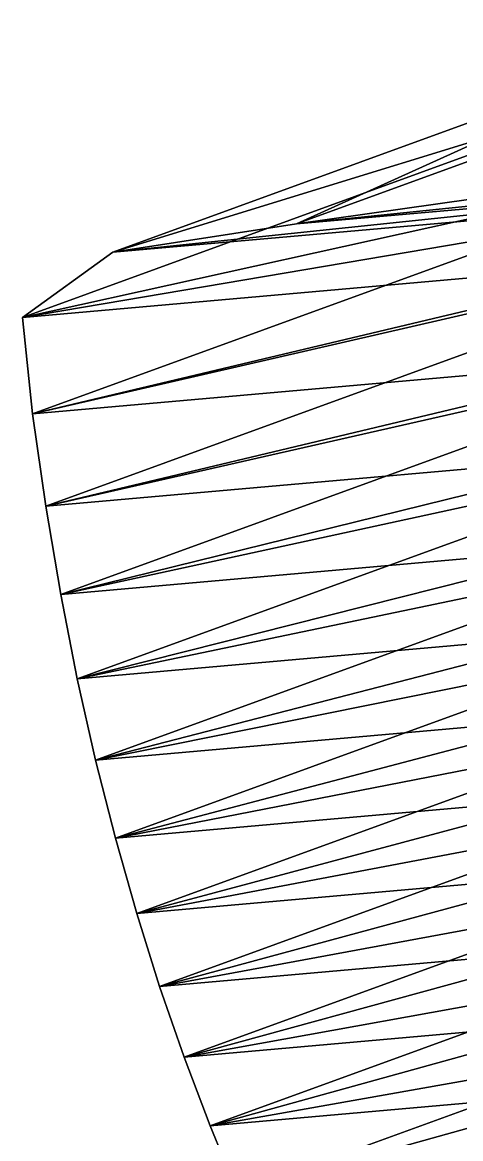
# Model space of a CAD drawing. Extents: x -232 to 179, y -162 to 161.
# Drawn here: x -231.9 to -200.4, y 19.5 to 99.6 of the extents above; entities that cross this region are included whole.
import ezdxf

# ---------------------------------------------------------------- set-up
doc = ezdxf.new("R2010")
doc.units = 0
doc.header["$MEASUREMENT"] = 0

msp = doc.modelspace()

# ---------------------------------------------------------------- linework, layer by layer
for points in [[(-181.01704, 99.241974, -851.1134), (-212.20045, 85.125374, -839.7651), (-172.44727, 99.59246999999999, -853.424), (-172.44716, 99.59257, -853.4239)], [(-199.52457, 86.93721, -843.2738), (-172.44727, 99.59246999999999, -853.424), (-212.20045, 85.125374, -839.7651), (-212.20035, 85.12546999999999, -839.76495)], [(-184.18015, 95.77831, -843.8935), (-225.35995, 83.10457, -835.8775), (-181.01704, 99.241974, -851.1134), (-181.01694, 99.24207, -851.1133)], [(-212.20045, 85.125374, -839.7651), (-181.01704, 99.241974, -851.1134), (-225.35995, 83.10457, -835.8775), (-225.35985, 83.10467, -835.8774)], [(-181.65913, 89.50519, -832.3973), (-231.86182, 78.42586, -827.5104), (-184.18015, 95.77831, -843.8935), (-184.18004, 95.77841, -843.8934)], [(-225.35995, 83.10457, -835.8775), (-184.18015, 95.77831, -843.8935), (-231.86182, 78.42586, -827.5104), (-231.86171, 78.42596, -827.51025)], [(-212.20045, 85.1254, -839.7651), (-164.30046, 90.05533, -860.99603), (-199.52457, 86.937225, -843.2738), (-199.52446, 86.937325, -843.2737)], [(-164.30046, 90.05533, -860.99603), (-212.20045, 85.1254, -839.7651), (-172.61273, 88.62977, -859.6827400000001), (-172.61263, 88.62987, -859.6826)], [(-231.86182, 78.42586, -827.5104), (-181.65913, 89.50519, -832.3973), (-231.13582, 71.49948, -815.3974), (-231.13571, 71.49958000000001, -815.3973)], [(-179.06941, 83.47594000000001, -821.37994), (-231.13582, 71.49948, -815.3974), (-181.65913, 89.50519, -832.3973), (-181.65903, 89.50529, -832.39716)], [(-225.35995, 83.10459, -835.8775), (-172.61273, 88.62977, -859.6827400000001), (-212.20045, 85.1254, -839.7651), (-212.20035, 85.125496, -839.76495)], [(-172.61273, 88.62977, -859.6827400000001), (-225.35995, 83.10459, -835.8775), (-181.20161, 87.013565, -858.0948), (-181.2015, 87.013664, -858.09467)], [(-231.86182, 78.42588, -827.5104), (-181.20161, 87.013565, -858.0948), (-225.35995, 83.10459, -835.8775), (-225.35985, 83.10469, -835.8774)], [(-181.20161, 87.013565, -858.0948), (-231.86182, 78.42588, -827.5104), (-184.3786, 82.62918, -851.4005), (-184.3785, 82.62928000000001, -851.4004)], [(-231.13582, 71.49948, -815.3974), (-179.06941, 83.47594000000001, -821.37994), (-230.1854, 64.87366, -803.81683), (-230.18529, 64.87376, -803.8167)], [(-176.48105, 77.69939000000001, -810.8449), (-230.1854, 64.87366, -803.81683), (-179.06941, 83.47594000000001, -821.37994), (-179.0693, 83.476036, -821.3798)], [(-231.13582, 71.499504, -815.3974), (-184.3786, 82.62918, -851.4005), (-231.86182, 78.42588, -827.5104), (-231.86171, 78.42598000000001, -827.51025)], [(-184.3786, 82.62918, -851.4005), (-231.13582, 71.499504, -815.3974), (-181.86508, 75.86104, -840.1869), (-181.86497, 75.86114, -840.1867699999999)], [(-230.1854, 64.87366, -803.81683), (-176.48105, 77.69939000000001, -810.8449), (-229.11238, 58.54564, -792.7611), (-229.11227, 58.54574, -792.7610000000001)], [(-173.88763, 72.14839, -800.7415), (-229.11238, 58.54564, -792.7611), (-176.48105, 77.69939000000001, -810.8449), (-176.48094, 77.699486, -810.8448)], [(-230.1854, 64.87368000000001, -803.8168), (-181.86508, 75.86104, -840.1869), (-231.13582, 71.499504, -815.3974), (-231.13571, 71.4996, -815.3973)], [(-181.86508, 75.86104, -840.1869), (-230.1854, 64.87368000000001, -803.8168), (-179.28217, 69.37971999999999, -829.4276), (-179.28206, 69.37982, -829.4275)], [(-229.11238, 58.54564, -792.7611), (-173.88763, 72.14839, -800.7415), (-227.92046, 52.48461500000001, -782.17615), (-227.92035, 52.484715, -782.176)], [(-171.28336, 66.7992, -791.0256), (-227.92046, 52.48461500000001, -782.17615), (-173.88763, 72.14839, -800.7415), (-173.88753, 72.14849, -800.7414)], [(-229.11238, 58.545662, -792.7611), (-179.28217, 69.37971999999999, -829.4276), (-230.1854, 64.87368000000001, -803.8168), (-230.18529, 64.87378000000001, -803.81665)], [(-179.28217, 69.37971999999999, -829.4276), (-229.11238, 58.545662, -792.7611), (-176.7001, 63.185287, -819.1311599999999), (-176.7, 63.185387, -819.13104)], [(-227.92046, 52.48461500000001, -782.17615), (-171.28336, 66.7992, -791.0256), (-226.61255, 46.66365, -772.01483), (-226.61244, 46.66375, -772.0147)], [(-168.66295, 61.631004, -781.6583), (-226.61255, 46.66365, -772.01483), (-171.28336, 66.7992, -791.0256), (-171.28325, 66.7993, -791.02545)], [(-227.92046, 52.48464, -782.17615), (-176.7001, 63.185287, -819.1311599999999), (-229.11238, 58.545662, -792.7611), (-229.11227, 58.54575999999999, -792.7610000000001)], [(-176.7001, 63.185287, -819.1311599999999), (-227.92046, 52.48464, -782.17615), (-174.11255, 57.24781, -809.2484), (-174.11244, 57.24791, -809.2483)], [(-226.61255, 46.66365, -772.01483), (-168.66295, 61.631004, -781.6583), (-225.19089, 41.059196, -762.2357), (-225.19078, 41.059296, -762.2356)], [(-166.02164, 56.62548, -772.6058), (-225.19089, 41.059196, -762.2357), (-168.66295, 61.631004, -781.6583), (-168.66284, 61.631104, -781.6582)], [(-226.61255, 46.663673, -772.01483), (-174.11255, 57.24781, -809.2484), (-227.92046, 52.48464, -782.17615), (-227.92035, 52.484737, -782.176)], [(-174.11255, 57.24781, -809.2484), (-226.61255, 46.663673, -772.01483), (-171.51366, 51.541126, -799.7366), (-171.51355, 51.541225, -799.73645)], [(-225.19089, 41.059196, -762.2357), (-166.02164, 56.62548, -772.6058), (-223.65732, 35.650543, -752.8025), (-223.65721, 35.650642, -752.80237)], [(-163.35509, 51.76647, -763.83777), (-223.65732, 35.650543, -752.8025), (-166.02164, 56.62548, -772.6058), (-166.02153, 56.62558000000001, -772.60565)], [(-225.19089, 41.05922, -762.2357), (-171.51366, 51.541126, -799.7366), (-226.61255, 46.663673, -772.01483), (-226.61244, 46.663773, -772.0147)], [(-171.51366, 51.541126, -799.7366), (-225.19089, 41.05922, -762.2357), (-168.89822, 46.042343, -790.5581), (-168.89812, 46.042442, -790.558)], [(-223.65732, 35.650543, -752.8025), (-163.35509, 51.76647, -763.83777), (-222.01321, 30.419437, -743.6832), (-222.0131, 30.419537, -743.6831)], [(-160.65923, 47.03955, -755.3276400000001), (-222.01321, 30.419437, -743.6832), (-163.35509, 51.76647, -763.83777), (-163.35498, 51.76657, -763.83765)], [(-222.01321, 30.419437, -743.6832), (-160.65923, 47.03955, -755.3276400000001), (-220.25955, 25.349625, -734.84937), (-220.25945, 25.349724, -734.84924)], [(-157.93025, 42.431805, -747.05145), (-220.25955, 25.349625, -734.84937), (-160.65923, 47.03955, -755.3276400000001), (-160.65912, 47.03965, -755.3275)], [(-223.65732, 35.650566, -752.8025), (-168.89822, 46.042343, -790.5581), (-225.19089, 41.05922, -762.2357), (-225.19078, 41.05932, -762.2356)], [(-168.89822, 46.042343, -790.5581), (-223.65732, 35.650566, -752.8025), (-166.26154, 40.73134, -781.6799), (-166.26143, 40.731438, -781.67975)], [(-220.25955, 25.349625, -734.84937), (-157.93025, 42.431805, -747.05145), (-218.3969, 20.426601, -726.2755), (-218.39679, 20.4267, -726.2754)], [(-155.16461, 37.931717, -738.98785), (-218.3969, 20.426601, -726.2755), (-157.93025, 42.431805, -747.05145), (-157.93015, 42.431904, -747.05133)], [(-222.01321, 30.41946, -743.6832), (-166.26154, 40.73134, -781.6799), (-223.65732, 35.650566, -752.8025), (-223.65721, 35.650665, -752.80237)], [(-166.26154, 40.73134, -781.6799), (-222.01321, 30.41946, -743.6832), (-163.59924, 35.59037, -773.0729), (-163.59914, 35.59047, -773.07275)], [(-218.3969, 20.426601, -726.2755), (-155.16461, 37.931717, -738.98785), (-216.42564, 15.637428, -717.93896), (-216.42554, 15.637528, -717.93884)], [(-152.35889, 33.52883, -731.11755), (-216.42564, 15.637428, -717.93896), (-155.16461, 37.931717, -738.98785), (-155.1645, 37.931816, -738.9877299999999)], [(-220.25955, 25.349655, -734.84937), (-163.59924, 35.59037, -773.0729), (-222.01321, 30.41946, -743.6832), (-222.0131, 30.41956, -743.6831)], [(-163.59924, 35.59037, -773.0729), (-220.25955, 25.349655, -734.84937), (-160.9073, 30.603619, -764.7111), (-160.9072, 30.603718, -764.711)], [(-216.42564, 15.637428, -717.93896), (-152.35889, 33.52883, -731.11755), (-214.34564, 10.970428, -709.8193), (-214.34554, 10.970529, -709.81915)], [(-149.50981, 29.213688, -723.4231), (-214.34564, 10.970428, -709.8193), (-152.35889, 33.52883, -731.11755), (-152.35878, 33.52893, -731.11743)], [(-218.3969, 20.426632, -726.2755), (-160.9073, 30.603619, -764.7111), (-220.25955, 25.349655, -734.84937), (-220.25945, 25.349754, -734.84924)], [(-160.9073, 30.603619, -764.7111), (-218.3969, 20.426632, -726.2755), (-158.18192, 25.756964, -756.5713), (-158.18181, 25.757063, -756.57117)], [(-214.34564, 10.970428, -709.8193), (-149.50981, 29.213688, -723.4231), (-212.15668, 6.415058, -701.8981), (-212.15657, 6.4151583, -701.89795)], [(-146.6141, 24.977646, -715.8886), (-212.15668, 6.415058, -701.8981), (-149.50981, 29.213688, -723.4231), (-149.5097, 29.213787, -723.423)], [(-216.42564, 15.637459, -717.93896), (-158.18192, 25.756964, -756.5713), (-218.3969, 20.426632, -726.2755), (-218.39679, 20.426731, -726.2754)], [(-158.18192, 25.756964, -756.5713), (-216.42564, 15.637459, -717.93896), (-155.41962, 21.037815, -748.63275), (-155.41951, 21.037914, -748.6326)], [(-212.15668, 6.415058, -701.8981), (-146.6141, 24.977646, -715.8886), (-209.85805, 1.9617271, -694.1584), (-209.85794, 1.9618272, -694.1582599999999)], [(-143.66872, 20.812828, -708.49963), (-209.85805, 1.9617271, -694.1584), (-146.6141, 24.977646, -715.8886), (-146.614, 24.977745, -715.8885)], [(-214.34564, 10.970459, -709.8193), (-155.41962, 21.037815, -748.63275), (-216.42564, 15.637459, -717.93896), (-216.42554, 15.637559, -717.93884)], [(-155.41962, 21.037815, -748.63275), (-214.34564, 10.970459, -709.8193), (-152.61691, 16.434792, -740.8767), (-152.6168, 16.43489, -740.8766)], [(-209.85805, 1.9617271, -694.1584), (-143.66872, 20.812828, -708.49963), (-207.44894, -2.3982658, -686.5852), (-207.44884, -2.398166, -686.5851)], [(-140.67047, 16.711937, -701.2429), (-207.44894, -2.3982658, -686.5852), (-143.66872, 20.812828, -708.49963), (-143.66861, 20.812927, -708.4995)]]:
    msp.add_3dface(points)

doc.saveas('drawing.dxf')
